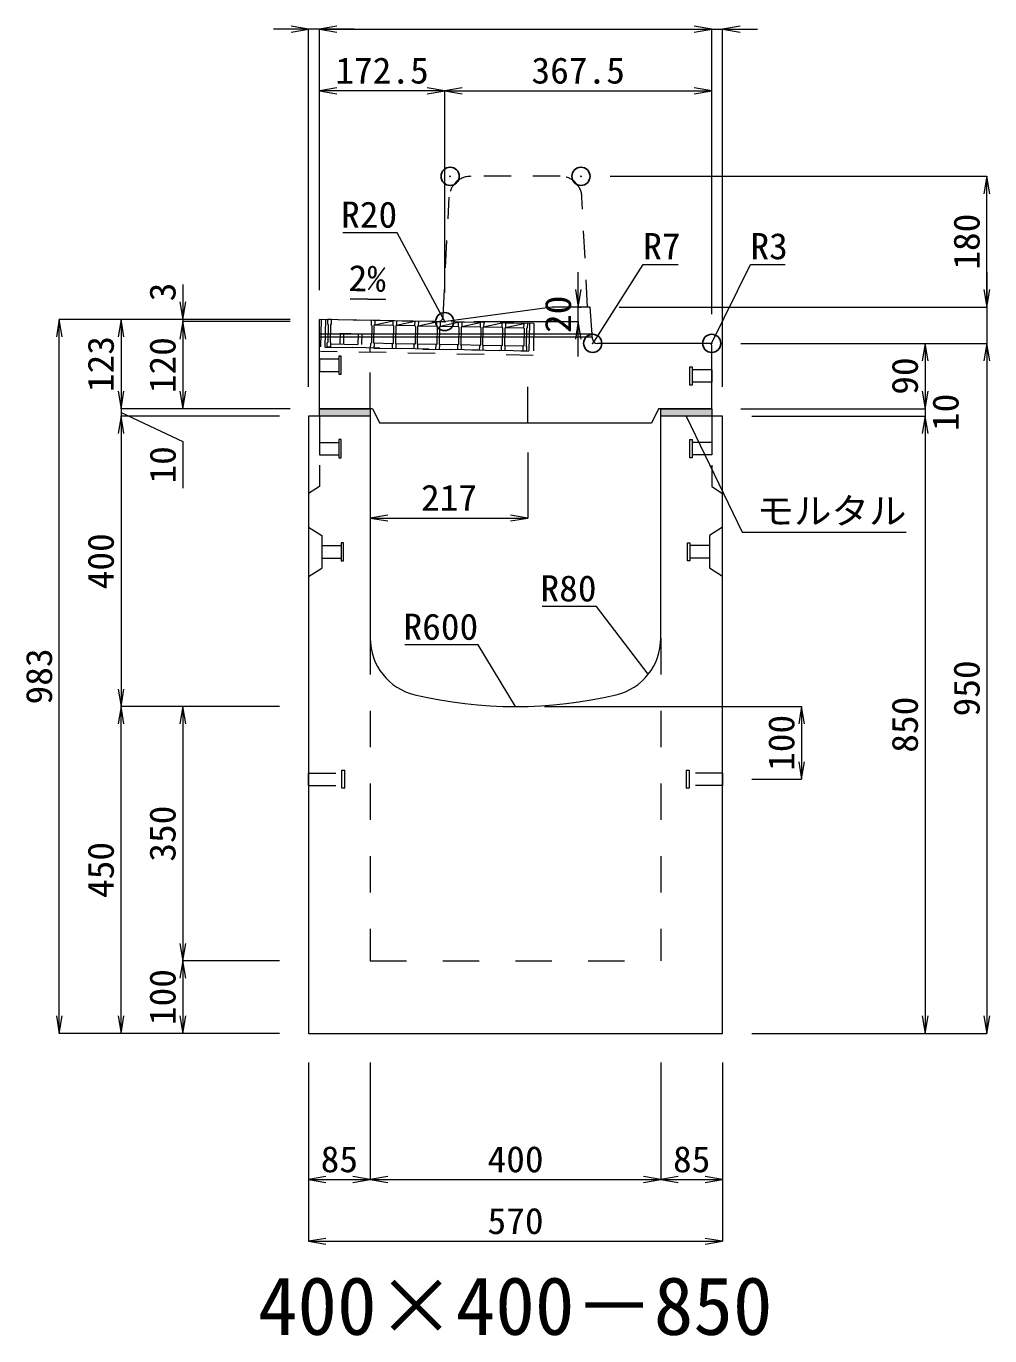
# Model space of a CAD drawing. Units: millimetres at full size. Extents: x -1809 to 57027, y -20349 to 17321.
# Drawn here: x 33395 to 34721, y -7412 to -5609 of the extents above; entities that cross this region are included whole.
import ezdxf
from ezdxf.enums import TextEntityAlignment as Align

# ---------------------------------------------------------------- set-up
doc = ezdxf.new("R2010")
doc.units = ezdxf.units.MM
doc.header["$LTSCALE"] = 50
doc.header["$PDMODE"] = 32
doc.header["$PDSIZE"] = 25
doc.linetypes.add('USER1', pattern=[2, 1, -1])
doc.linetypes.add('USER2', pattern=[1.35, 0.75, -0.6])
for name, color, linetype, lineweight in [('インサート', 3, 'USER2', 9), ('グレーチング', 7, 'USER2', 9), ('モルタル', 7, 'Continuous', 9), ('受枠', 3, 'USER2', 9), ('寸法線', 7, 'Continuous', 13), ('引出線', 4, 'Continuous', 13), ('本体', 2, 'Continuous', 13), ('目地', 132, 'Continuous', 9)]:
    doc.layers.add(name, color=color, linetype=linetype, lineweight=lineweight)
doc.layers.add('作業エリア', color=11, linetype='Continuous')
doc.layers.add('文字', color=7, linetype='Continuous')
doc.styles.add('ＭＳ 明朝', font='')
doc.styles.get('ＭＳ 明朝').set_extended_font_data('MS Mincho')

# ---------------------------------------------------------------- blocks, each defined once
blk = doc.blocks.new('open_arrow')
at = {"color": 0, "linetype": 'Continuous', "lineweight": -2}
blk.add_lwpolyline([(7.5, 1.25), (0, 0), (7.5, -1.25)], dxfattribs=at)

msp = doc.modelspace()

# ---------------------------------------------------------------- hatches: boundary and pattern name
at = {"layer": 'モルタル'}
for points in [[(33868.24, -6146.05), (33868.24, -6136.05), (33798.24, -6136.05), (33798.24, -6146.05)], [(34338.24, -6146.05), (34338.24, -6136.05), (34268.24, -6136.05), (34268.24, -6146.05)]]:
    msp.add_hatch(color=256, dxfattribs=at).paths.add_polyline_path(points)

# ---------------------------------------------------------------- linework, layer by layer
at = {"layer": 'インサート'}
for p, q in [((33798.24, -6067.55), (33825.24, -6067.55)), ((33798.24, -6067.55), (33798.24, -6084.55)), ((33828.24, -6063.55), (33825.24, -6063.55)), ((33825.24, -6063.55), (33825.24, -6088.55)), ((33828.24, -6088.55), (33828.24, -6063.55)), ((33798.24, -6084.55), (33825.24, -6084.55)), ((33825.24, -6088.55), (33828.24, -6088.55)), ((34308.24, -6078.55), (34311.24, -6078.55)), ((34308.24, -6103.55), (34308.24, -6078.55)), ((34311.24, -6078.55), (34311.24, -6103.55)), ((34338.24, -6082.55), (34311.24, -6082.55)), ((34338.24, -6082.55), (34338.24, -6099.55)), ((34311.24, -6103.55), (34308.24, -6103.55)), ((34338.24, -6099.55), (34311.24, -6099.55)), ((33798.24, -6182.55), (33825.24, -6182.55)), ((33798.24, -6182.55), (33798.24, -6199.55)), ((33828.24, -6178.55), (33825.24, -6178.55)), ((33825.24, -6178.55), (33825.24, -6203.55)), ((33828.24, -6203.55), (33828.24, -6178.55)), ((34308.24, -6178.55), (34311.24, -6178.55)), ((34308.24, -6203.55), (34308.24, -6178.55)), ((34311.24, -6178.55), (34311.24, -6203.55)), ((34338.24, -6182.55), (34311.24, -6182.55)), ((34338.24, -6182.55), (34338.24, -6199.55)), ((33798.24, -6199.55), (33825.24, -6199.55)), ((34338.24, -6199.55), (34311.24, -6199.55)), ((33825.24, -6203.55), (33828.24, -6203.55)), ((34311.24, -6203.55), (34308.24, -6203.55)), ((33801.44, -6324.55), (33828.44, -6324.55)), ((33801.44, -6324.55), (33801.44, -6341.55)), ((33831.44, -6320.55), (33828.44, -6320.55)), ((33828.44, -6320.55), (33828.44, -6345.55)), ((33831.44, -6345.55), (33831.44, -6320.55)), ((34305.04, -6320.55), (34308.04, -6320.55)), ((34305.04, -6345.55), (34305.04, -6320.55)), ((34308.04, -6320.55), (34308.04, -6345.55)), ((34335.04, -6324.55), (34308.04, -6324.55)), ((34335.04, -6324.55), (34335.04, -6341.55)), ((33801.44, -6341.55), (33828.44, -6341.55)), ((33828.44, -6345.55), (33831.44, -6345.55)), ((34308.04, -6345.55), (34305.04, -6345.55)), ((34335.04, -6341.55), (34308.04, -6341.55)), ((33829.24, -6658.55), (33829.24, -6633.55)), ((33829.24, -6633.55), (33833.24, -6633.55)), ((33833.24, -6658.55), (33833.24, -6633.55)), ((34303.24, -6633.55), (34307.24, -6633.55)), ((34303.24, -6633.55), (34303.24, -6658.55)), ((34307.24, -6633.55), (34307.24, -6658.55)), ((33783.24, -6637.55), (33829.24, -6637.55)), ((33783.24, -6654.55), (33783.24, -6637.55)), ((34353.24, -6637.55), (34307.24, -6637.55)), ((34353.24, -6637.55), (34353.24, -6654.55)), ((33783.24, -6654.55), (33829.24, -6654.55)), ((33833.24, -6658.55), (33829.24, -6658.55)), ((34307.24, -6658.55), (34303.24, -6658.55)), ((34353.24, -6654.55), (34307.24, -6654.55))]:
    msp.add_line(p, q, dxfattribs=at)
at = {"layer": 'グレーチング'}
for p, q in [((33809.53, -6013.27), (33809.41, -6019.27)), ((33809.41, -6019.27), (33810.39, -6020.29)), ((34084.48, -6018.59), (33809.53, -6013.27)), ((33810.39, -6020.29), (33809.93, -6044.29)), ((33813.39, -6020.35), (33812.93, -6044.34)), ((33814.41, -6019.37), (33813.39, -6020.35)), ((33814.53, -6013.37), (33814.41, -6019.37)), ((33869.52, -6014.43), (33869.4, -6020.43)), ((33869.4, -6020.43), (33870.38, -6021.45)), ((33870.38, -6021.45), (33869.92, -6045.45)), ((33873.38, -6021.51), (33872.92, -6045.5)), ((33874.4, -6020.53), (33873.38, -6021.51)), ((33874.52, -6014.53), (33874.4, -6020.53)), ((33874.4, -6020.53), (33899.51, -6015.01)), ((33874.4, -6020.53), (33899.4, -6021.01)), ((33899.51, -6015.01), (33899.4, -6021.01)), ((33899.4, -6021.01), (33900.38, -6022.03)), ((33904.39, -6021.11), (33903.38, -6022.09)), ((33904.51, -6015.11), (33904.39, -6021.11)), ((33904.39, -6021.11), (33929.51, -6015.59)), ((33904.39, -6021.11), (33929.39, -6021.59)), ((33929.51, -6015.59), (33929.39, -6021.59)), ((33929.39, -6021.59), (33930.37, -6022.61)), ((33934.39, -6021.69), (33933.37, -6022.67)), ((33934.51, -6015.69), (33934.39, -6021.69)), ((33934.39, -6021.69), (33959.5, -6016.17)), ((33934.39, -6021.69), (33959.38, -6022.17)), ((33959.5, -6016.17), (33959.38, -6022.17)), ((33964.5, -6016.27), (33964.38, -6022.27)), ((33964.38, -6022.27), (33989.49, -6016.76)), ((33989.49, -6016.76), (33989.38, -6022.75)), ((33994.49, -6016.85), (33994.38, -6022.85)), ((33994.38, -6022.85), (34019.49, -6017.34)), ((34019.49, -6017.34), (34019.37, -6023.33)), ((34024.49, -6017.43), (34024.37, -6023.43)), ((34024.37, -6023.43), (34049.48, -6017.92)), ((34049.48, -6017.92), (34049.37, -6023.92)), ((34054.48, -6018.01), (34054.37, -6024.01)), ((34054.37, -6024.01), (34079.48, -6018.5)), ((34079.48, -6018.5), (34079.36, -6024.5)), ((34084.48, -6018.59), (34084.36, -6024.59)), ((33826.67, -6032.11), (33826.38, -6047.1)), ((33826.67, -6032.11), (33856.66, -6032.69)), ((33831.67, -6032.2), (33831.38, -6047.2)), ((33851.66, -6032.59), (33851.37, -6047.59)), ((33856.66, -6032.69), (33856.37, -6047.68)), ((33900.38, -6022.03), (33899.91, -6046.03)), ((33903.38, -6022.09), (33902.91, -6046.09)), ((33930.37, -6022.61), (33929.91, -6046.61)), ((33933.37, -6022.67), (33932.91, -6046.67)), ((33959.38, -6022.17), (33960.36, -6023.19)), ((33960.36, -6023.19), (33959.9, -6047.19)), ((33963.36, -6023.25), (33962.9, -6047.25)), ((33964.38, -6022.27), (33963.36, -6023.25)), ((33964.38, -6022.27), (33989.38, -6022.75)), ((33989.38, -6022.75), (33990.36, -6023.77)), ((33990.36, -6023.77), (33989.89, -6047.77)), ((33993.36, -6023.83), (33992.89, -6047.83)), ((33994.38, -6022.85), (33993.36, -6023.83)), ((33994.38, -6022.85), (34019.37, -6023.33)), ((34019.37, -6023.33), (34020.35, -6024.35)), ((34020.35, -6024.35), (34019.89, -6048.35)), ((34023.35, -6024.41), (34022.89, -6048.41)), ((34024.37, -6023.43), (34023.35, -6024.41)), ((34024.37, -6023.43), (34049.37, -6023.92)), ((34049.37, -6023.92), (34050.35, -6024.93)), ((34050.35, -6024.93), (34049.88, -6048.93)), ((34053.35, -6024.99), (34052.88, -6048.99)), ((34054.37, -6024.01), (34053.35, -6024.99)), ((34054.37, -6024.01), (34079.36, -6024.5)), ((34079.36, -6024.5), (34080.34, -6025.51)), ((34080.34, -6025.51), (34079.88, -6049.51)), ((34083.34, -6025.57), (34082.88, -6049.57)), ((34084.36, -6024.59), (34083.34, -6025.57)), ((33808.79, -6051.26), (33808.91, -6045.27)), ((34083.74, -6056.59), (33808.79, -6051.26)), ((33808.91, -6045.27), (33809.93, -6044.29)), ((33813.91, -6045.36), (33812.93, -6044.34)), ((33813.79, -6051.36), (33813.91, -6045.36)), ((33813.88, -6046.86), (33868.87, -6047.93)), ((33868.78, -6052.43), (33868.9, -6046.43)), ((33868.9, -6046.43), (33869.92, -6045.45)), ((33872.92, -6045.5), (33899.91, -6046.03)), ((33873.9, -6046.52), (33872.92, -6045.5)), ((33873.78, -6052.52), (33873.9, -6046.52)), ((33898.78, -6053.01), (33898.89, -6047.01)), ((33898.89, -6047.01), (33899.91, -6046.03)), ((33903.89, -6047.1), (33902.91, -6046.09)), ((33902.91, -6046.09), (33929.91, -6046.61)), ((33903.78, -6053.1), (33903.89, -6047.1)), ((33928.77, -6053.59), (33928.89, -6047.59)), ((33928.89, -6047.59), (33929.91, -6046.61)), ((33933.89, -6047.68), (33932.91, -6046.67)), ((33932.91, -6046.67), (33959.9, -6047.19)), ((33933.77, -6053.68), (33933.89, -6047.68)), ((33958.76, -6054.17), (33958.88, -6048.17)), ((33958.88, -6048.17), (33959.9, -6047.19)), ((33963.88, -6048.27), (33962.9, -6047.25)), ((33962.9, -6047.25), (33989.89, -6047.77)), ((33963.76, -6054.26), (33963.88, -6048.27)), ((33988.76, -6054.75), (33988.88, -6048.75)), ((33988.88, -6048.75), (33989.89, -6047.77)), ((33993.87, -6048.85), (33992.89, -6047.83)), ((33992.89, -6047.83), (34019.89, -6048.35)), ((33993.76, -6054.84), (33993.87, -6048.85)), ((34018.75, -6055.33), (34018.87, -6049.33)), ((34018.87, -6049.33), (34019.89, -6048.35)), ((34023.87, -6049.43), (34022.89, -6048.41)), ((34022.89, -6048.41), (34049.88, -6048.93)), ((34023.75, -6055.43), (34023.87, -6049.43)), ((34048.75, -6055.91), (34048.86, -6049.91)), ((34048.86, -6049.91), (34049.88, -6048.93)), ((34052.88, -6048.99), (34079.88, -6049.51)), ((34053.86, -6050.01), (34052.88, -6048.99)), ((34053.75, -6056.01), (34053.86, -6050.01)), ((34078.74, -6056.49), (34078.86, -6050.49)), ((34078.86, -6050.49), (34079.88, -6049.51)), ((34083.86, -6050.59), (34082.88, -6049.57)), ((34083.74, -6056.59), (34083.86, -6050.59))]:
    msp.add_line(p, q, dxfattribs=at)
at = {"layer": 'モルタル'}
for points in [[(33798.24, -6136.05), (33868.24, -6136.05), (33868.24, -6146.05), (33798.24, -6146.05)], [(34268.24, -6136.05), (34338.24, -6136.05), (34338.24, -6146.05), (34268.24, -6146.05)]]:
    msp.add_lwpolyline(points, close=True, dxfattribs=at)
at = {"layer": '作業エリア'}
for p in [(33978.24, -5816.05), (34158.24, -5816.05), (33970.74, -6016.05), (34174.49, -6046.05), (34338.24, -6046.05)]:
    msp.add_point(p, dxfattribs=at)
at = {"layer": '受枠'}
for p, q in [((33800.53, -6013.1), (33799.68, -6057.09)), ((34093.48, -6018.77), (33800.53, -6013.1)), ((33806.53, -6013.21), (33805.79, -6051.21)), ((34087.48, -6018.65), (34086.74, -6056.64)), ((34093.48, -6018.77), (34092.62, -6062.76)), ((34092.62, -6062.76), (33799.68, -6057.09)), ((33805.79, -6051.21), (34086.74, -6056.64)), ((33867.78, -6052.41), (33867.67, -6058.41))]:
    msp.add_line(p, q, dxfattribs=at)
at = {"layer": '寸法線'}
for p, q in [((33846.24, -5613.38), (33735.24, -5613.38)), ((33783.24, -6106.03), (33783.24, -5613.38)), ((33798.24, -5613.38), (34338.24, -5613.38)), ((33798.24, -5973.03), (33798.24, -5613.38)), ((33798.24, -5973.03), (33798.24, -5613.38)), ((34290.24, -5613.38), (34401.24, -5613.38)), ((34338.24, -6006.03), (34338.24, -5613.38)), ((34338.24, -6006.03), (34338.24, -5613.38)), ((34353.24, -6106.03), (34353.24, -5613.38)), ((33970.74, -5698.38), (33798.24, -5698.38)), ((33798.24, -5973.03), (33798.24, -5698.38)), ((33970.74, -5976.03), (33970.74, -5698.38)), ((33970.74, -5698.38), (34338.24, -5698.38)), ((33970.74, -5976.03), (33970.74, -5698.38)), ((34338.24, -6006.03), (34338.24, -5698.38)), ((34198.26, -5816.05), (34717.02, -5816.05)), ((34717.02, -5996.05), (34717.02, -5816.05)), ((34154.6, -6064.05), (34154.6, -5948.05)), ((34717.02, -5948.05), (34717.02, -6094.05)), ((33610.3, -5965.05), (33610.3, -6064.05)), ((34154.6, -5996.05), (34158.76, -5996.05)), ((34210.76, -5996.05), (34717.02, -5996.05)), ((34210.76, -5996.05), (34717.02, -5996.05)), ((33440.3, -6996.05), (33440.3, -6013.05)), ((33758.22, -6013.05), (33440.3, -6013.05)), ((33525.3, -6013.05), (33525.3, -6136.05)), ((33758.22, -6013.05), (33525.3, -6013.05)), ((33758.22, -6013.05), (33610.3, -6013.05)), ((33758.22, -6016.05), (33610.3, -6016.05)), ((33610.3, -6016.05), (33610.3, -6136.05)), ((33758.22, -6016.05), (33610.3, -6016.05)), ((34010.76, -6016.05), (34154.6, -6016.05)), ((34378.26, -6046.05), (34632.02, -6046.05)), ((34378.26, -6046.05), (34717.02, -6046.05)), ((34378.26, -6046.05), (34717.02, -6046.05)), ((34632.02, -6046.05), (34632.02, -6136.05)), ((34717.02, -6046.05), (34717.02, -6996.05)), ((33525.3, -6088.05), (33525.3, -6194.05)), ((34632.02, -6088.05), (34632.02, -6194.05)), ((33758.22, -6136.05), (33525.3, -6136.05)), ((33758.22, -6136.05), (33525.3, -6136.05)), ((33525.3, -6141.05), (33610.51, -6181.26)), ((33743.22, -6146.05), (33525.3, -6146.05)), ((33525.3, -6146.05), (33525.3, -6546.05)), ((33743.22, -6146.05), (33525.3, -6146.05)), ((33758.22, -6136.05), (33610.3, -6136.05)), ((34378.26, -6136.05), (34632.02, -6136.05)), ((34378.26, -6136.05), (34632.02, -6136.05)), ((34393.26, -6146.05), (34632.02, -6146.05)), ((34393.26, -6146.05), (34632.02, -6146.05)), ((34632.02, -6146.05), (34632.02, -6996.05)), ((33610.51, -6181.26), (33610.51, -6245.32)), ((34085.24, -6196.07), (34085.24, -6286.56)), ((33868.24, -6286.56), (34085.24, -6286.56)), ((33743.22, -6546.05), (33525.3, -6546.05)), ((33525.3, -6996.05), (33525.3, -6546.05)), ((33743.22, -6546.05), (33525.3, -6546.05)), ((33610.3, -6546.05), (33610.3, -6896.05)), ((33743.22, -6546.05), (33610.3, -6546.05)), ((34108.26, -6546.05), (34462.02, -6546.05)), ((34462.02, -6546.05), (34462.02, -6646.05)), ((34393.26, -6646.05), (34462.02, -6646.05)), ((33743.22, -6896.05), (33610.3, -6896.05)), ((33610.3, -6896.05), (33610.3, -6996.05)), ((33743.22, -6896.05), (33610.3, -6896.05)), ((33743.22, -6996.05), (33440.3, -6996.05)), ((33743.22, -6996.05), (33525.3, -6996.05)), ((33743.22, -6996.05), (33610.3, -6996.05)), ((34393.26, -6996.05), (34632.02, -6996.05)), ((34393.26, -6996.05), (34717.02, -6996.05)), ((33783.24, -7036.07), (33783.24, -7197.21)), ((33783.24, -7036.07), (33783.24, -7282.21)), ((33868.24, -7036.07), (33868.24, -7197.21)), ((33868.24, -7036.07), (33868.24, -7197.21)), ((34268.24, -7036.07), (34268.24, -7197.21)), ((34268.24, -7036.07), (34268.24, -7197.21)), ((34353.24, -7036.07), (34353.24, -7197.21)), ((34353.24, -7036.07), (34353.24, -7282.21)), ((33783.24, -7197.21), (33868.24, -7197.21)), ((33868.24, -7197.21), (34268.24, -7197.21)), ((34268.24, -7197.21), (34353.24, -7197.21)), ((33783.24, -7282.21), (34353.24, -7282.21))]:
    msp.add_line(p, q, dxfattribs=at)
at = {"layer": '引出線'}
for points in [[(33970.74, -6016.01), (33905.34, -5893.94), (33830.67, -5893.94)], [(34176.22, -6044.19), (34243.97, -5937.41), (34291.9, -5937.41)], [(34337.36, -6046.93), (34391.52, -5937.41), (34439.25, -5937.41)], [(33889.27, -5985.86), (33840.53, -5984.89), (33889.27, -5985.86)], [(34303.24, -6146.05), (34379.95, -6305.82), (34605.87, -6305.82)], [(34251, -6501.63), (34179.74, -6408.52), (34105.07, -6408.52)], [(34068.24, -6546.05), (34016.88, -6461.3), (33915.87, -6461.3)]]:
    msp.add_lwpolyline(points, dxfattribs=at)
at = {"layer": '本体', "linetype": 'USER2', "lineweight": 9}
for p, q in [((34129.7, -5816.05), (34006.78, -5816.05)), ((33968.57, -6009.4), (33976.82, -5844.56)), ((34167.24, -5996.05), (34159.67, -5844.56)), ((33798.24, -6146.05), (33798.24, -6243.05)), ((34338.24, -6146.05), (34338.24, -6243.05)), ((33798.24, -6243.05), (33783.24, -6252.55)), ((34338.24, -6243.05), (34353.24, -6252.55))]:
    msp.add_line(p, q, dxfattribs=at)
at = {"layer": '本体'}
for p, q in [((34118.74, -5996.05), (33972.07, -6015.87)), ((34170.74, -5996.05), (34118.74, -5996.05)), ((34174.01, -6039.58), (34170.74, -5996.05)), ((33798.24, -6136.05), (33798.24, -6013.05)), ((33953.24, -6016.05), (33798.24, -6013.05)), ((33953.24, -6016.05), (33969.4, -6016.05)), ((34335.24, -6046.05), (34180.99, -6046.05)), ((34338.24, -6136.05), (34338.24, -6049.05)), ((33783.24, -6146.05), (33783.24, -6996.05)), ((33868.24, -6146.05), (33783.24, -6146.05)), ((33871.24, -6136.05), (33798.24, -6136.05)), ((33868.24, -6146.05), (33868.24, -6452.02)), ((33871.24, -6136.05), (33881.24, -6156.05)), ((34265.24, -6136.05), (34255.24, -6156.05)), ((34338.24, -6136.05), (34265.24, -6136.05)), ((34268.24, -6452.02), (34268.24, -6146.05)), ((34353.24, -6146.05), (34268.24, -6146.05)), ((34353.24, -6996.05), (34353.24, -6146.05)), ((34255.24, -6156.05), (33881.24, -6156.05)), ((33783.24, -6996.05), (34353.24, -6996.05))]:
    msp.add_line(p, q, dxfattribs=at)
at = {"layer": '本体', "linetype": 'USER1'}
for p, q in [((33868.24, -6136.05), (33868.24, -6052.42)), ((34085.24, -6156.05), (34085.24, -6056.62))]:
    msp.add_line(p, q, dxfattribs=at)
at = {"layer": '本体', "lineweight": 9}
for p, q in [((33783.24, -6299.05), (33801.44, -6310.55)), ((34353.24, -6299.05), (34335.04, -6310.55)), ((33801.44, -6310.55), (33801.44, -6355.55)), ((34335.04, -6310.55), (34335.04, -6355.55)), ((33783.24, -6367.05), (33801.44, -6355.55)), ((34353.24, -6367.05), (34335.04, -6355.55))]:
    msp.add_line(p, q, dxfattribs=at)
at = {"layer": '本体', "linetype": 'USER1', "lineweight": 15}
for p, q in [((33868.24, -6452.02), (33868.24, -6896.05)), ((34268.24, -6452.02), (34268.24, -6896.05)), ((33868.24, -6896.05), (34268.24, -6896.05))]:
    msp.add_line(p, q, dxfattribs=at)
at = {"layer": '本体', "linetype": 'USER2', "lineweight": 9}
for centre, radius, start, end in [((34006.78, -5846.05), 30, 90, 177.13759), ((34129.7, -5846.05), 30, 2.86241, 90), ((33961.58, -6009.05), 7, 270, 357.13759)]:
    msp.add_arc(centre, radius, start, end, dxfattribs=at)
at = {"layer": '本体'}
for centre, radius, start, end in [((33969.4, -5996.05), 20, 270, 277.69605), ((34180.99, -6039.05), 7, 184.28915, 270), ((34335.24, -6049.05), 3, 0, 90), ((33948.24, -6452.02), 80, 180, 256.65764), ((34188.24, -6452.02), 80, 283.34236, 0), ((34068.24, -5946.05), 600, 256.65764, 283.34236)]:
    msp.add_arc(centre, radius, start, end, dxfattribs=at)
at = {"layer": '目地'}
for p, q in [((33798.24, -6033.05), (34173.52, -6033.05)), ((33798.24, -6037.05), (34173.82, -6037.05))]:
    msp.add_line(p, q, dxfattribs=at)

# ---------------------------------------------------------------- block references
at = {"layer": '寸法線', "xscale": 3.2, "yscale": 3.2}
for p, rotation in [((33783.24, -5613.38), 180), ((34338.24, -5613.38), 180), ((34338.24, -5613.38), 180), ((33970.74, -5698.38), 180), ((34338.24, -5698.38), 180), ((34717.02, -5816.05), 270), ((34154.6, -5996.05), 90), ((34717.02, -5996.05), 90), ((34717.02, -5996.05), 90), ((33610.3, -6013.05), 90), ((33440.3, -6013.05), 270), ((33525.3, -6013.05), 270), ((33610.3, -6016.05), 270), ((33610.3, -6016.05), 270), ((34154.6, -6016.05), 270), ((34632.02, -6046.05), 270), ((34717.02, -6046.05), 270), ((34717.02, -6046.05), 270), ((33525.3, -6136.05), 90), ((33525.3, -6136.05), 90), ((33610.3, -6136.05), 90), ((34632.02, -6136.05), 90), ((34632.02, -6136.05), 90), ((33525.3, -6146.05), 270), ((33525.3, -6146.05), 270), ((34632.02, -6146.05), 270), ((34632.02, -6146.05), 270), ((34085.24, -6286.56), 180), ((33525.3, -6546.05), 90), ((33525.3, -6546.05), 270), ((33610.3, -6546.05), 270), ((34462.02, -6546.05), 270), ((34462.02, -6646.05), 90), ((33610.3, -6896.05), 90), ((33610.3, -6896.05), 270), ((33440.3, -6996.05), 90), ((33525.3, -6996.05), 90), ((33610.3, -6996.05), 90), ((34632.02, -6996.05), 90), ((34717.02, -6996.05), 90), ((33868.24, -7197.21), 180), ((34268.24, -7197.21), 180), ((34353.24, -7197.21), 180), ((34353.24, -7282.21), 180)]:
    msp.add_blockref('open_arrow', p, dxfattribs=dict(at, rotation=rotation))
for p in [(33798.24, -5613.38), (33798.24, -5613.38), (34353.24, -5613.38), (33798.24, -5698.38), (33970.74, -5698.38), (33868.24, -6286.56), (33783.24, -7197.21), (33868.24, -7197.21), (34268.24, -7197.21), (33783.24, -7282.21)]:
    msp.add_blockref('open_arrow', p, dxfattribs=at)
at = {"layer": '引出線', "xscale": 0.0533, "yscale": 0.0533}
for p, rotation in [((33889.27, -5985.86), 178.9), ((33970.74, -6016.01), 118.2), ((34176.22, -6044.19), 57.6), ((34337.36, -6046.93), 63.7), ((34303.24, -6146.05), 295.6), ((34251, -6501.63), 127.4), ((34068.24, -6546.05), 121.2)]:
    msp.add_blockref('open_arrow', p, dxfattribs=dict(at, rotation=rotation))

# ---------------------------------------------------------------- texts
at = {"layer": '寸法線', "style": 'ＭＳ 明朝', "width": 1.05}
for s, p in [('172.5', (33884.49, -5670.36)), ('367.5', (34154.49, -5670.36)), ('217', (33976.74, -6258.54)), ('85', (33825.74, -7169.19)), ('400', (34068.24, -7169.19)), ('85', (34310.74, -7169.19)), ('570', (34068.24, -7254.19))]:
    msp.add_text(s, height=36.03, dxfattribs=at).set_placement(p, align=Align.MIDDLE_CENTER)
for s, p in [('180', (34689, -5906.05)), ('3', (33582.3, -5975.23)), ('20', (34126.58, -6006.05)), ('123', (33497.28, -6074.55)), ('120', (33582.28, -6076.05)), ('90', (34604, -6091.05)), ('10', (34660.04, -6141.05)), ('10', (33582.49, -6213.29)), ('400', (33497.28, -6346.05)), ('983', (33412.28, -6504.55)), ('950', (34689, -6521.05)), ('850', (34604, -6571.05)), ('100', (34434, -6596.05)), ('350', (33582.28, -6721.05)), ('450', (33497.28, -6771.05)), ('100', (33582.28, -6946.05))]:
    msp.add_text(s, height=36.03, rotation=90, dxfattribs=at).set_placement(p, align=Align.MIDDLE_CENTER)
at = {"layer": '引出線', "style": 'ＭＳ 明朝', "width": 1.05}
for s, p in [('R20', (33905.34, -5850.74)), ('R80', (34179.74, -6365.32)), ('R600', (34016.88, -6418.1))]:
    msp.add_text(s, height=36.03, dxfattribs=at).set_placement(p, align=Align.TOP_RIGHT)
for s, p in [('R7', (34243.97, -5894.21)), ('R3', (34391.52, -5894.21)), ('モルタル', (34399.95, -6258.72))]:
    msp.add_text(s, height=36.03, dxfattribs=at).set_placement(p, align=Align.TOP_LEFT)
msp.add_text('2%', height=36.03, rotation=358.854, dxfattribs=at).set_placement((33890.21, -5938.97), align=Align.TOP_RIGHT)
at = {"layer": '文字', "style": 'ＭＳ 明朝'}
msp.add_text('400×400－850', height=80.06, dxfattribs=at).set_placement((34067.76, -7371.03), align=Align.MIDDLE_CENTER)

doc.saveas('drawing.dxf')
